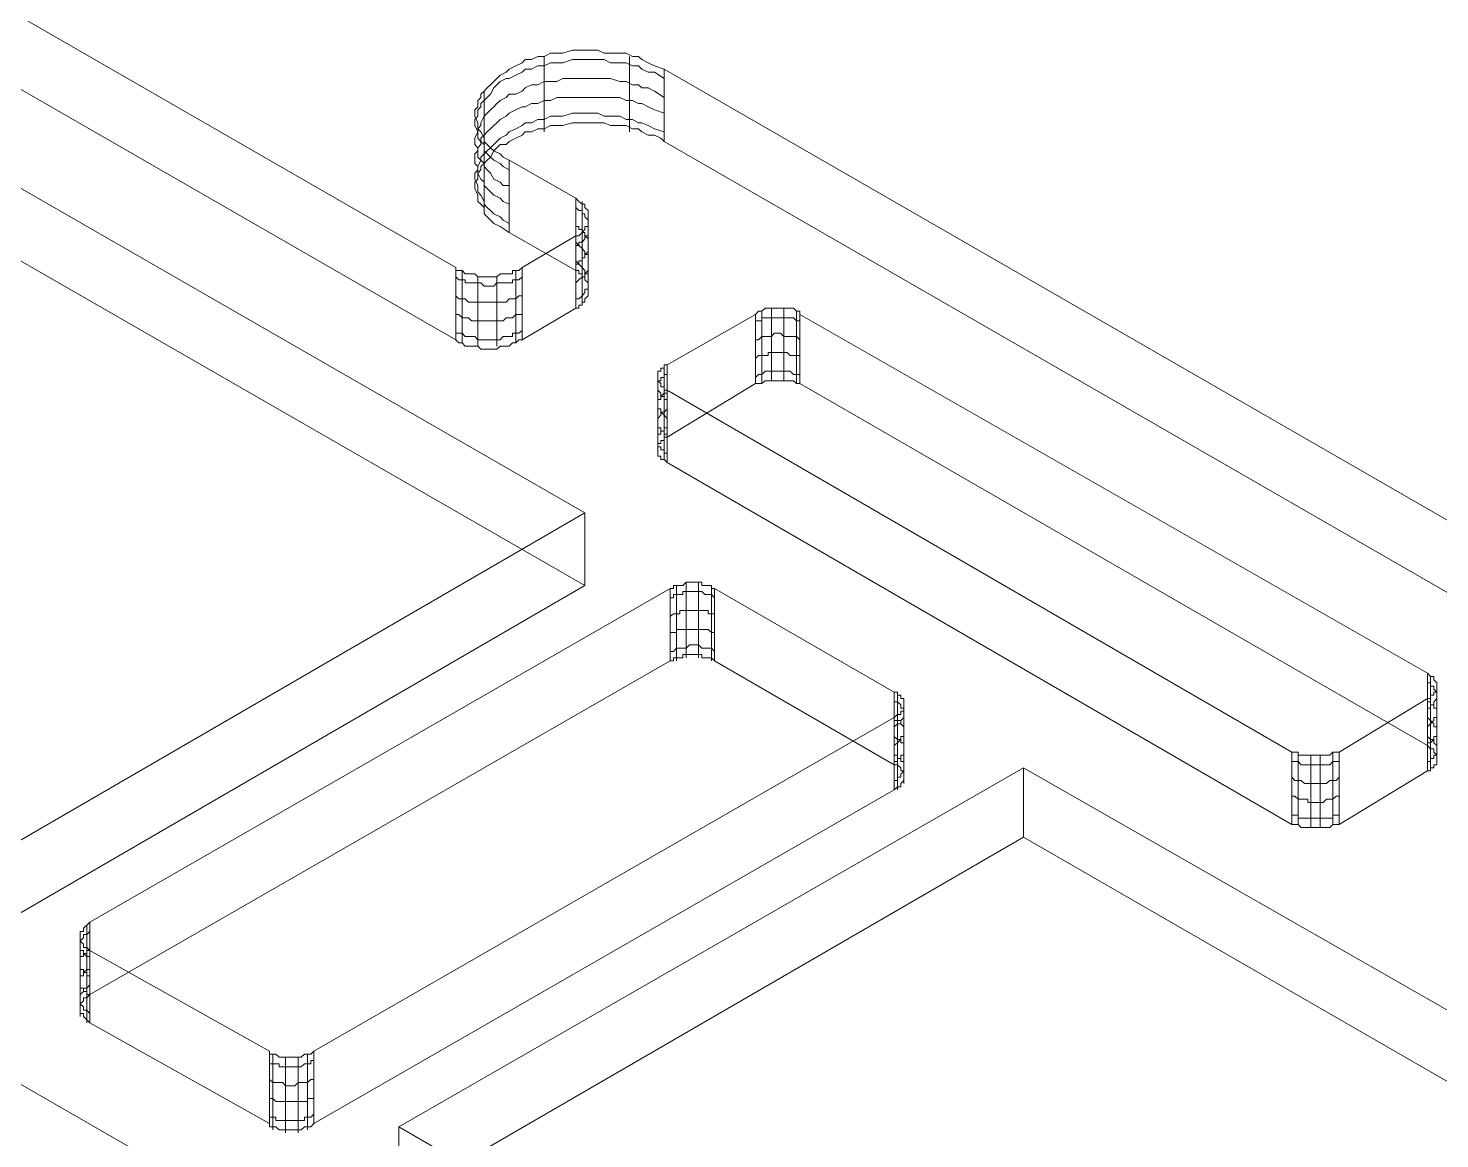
# Model space of a CAD drawing. Header units: millimetres. Extents: x 251 to 1800, y 172 to 1116.
# Drawn here: x 1611.7 to 1729.8, y 498.7 to 591.7 of the extents above; entities that cross this region are included whole.
import ezdxf

# ---------------------------------------------------------------- set-up
doc = ezdxf.new("R2010")
doc.units = ezdxf.units.MM

msp = doc.modelspace()

# ---------------------------------------------------------------- linework, layer by layer
at = {"color": 8, "lineweight": 0, "true_color": 0x808080}
for points in [[(1647.523622, 571.664782), (1465.901204, 676.307067)], [(1647.523622, 571.664782), (1465.901204, 676.307067)], [(1764.178555, 525.019341), (1664.936451, 582.217177), (1664.660931, 582.492697), (1664.137444, 582.740664), (1663.613957, 582.740664), (1663.090471, 583.016184), (1662.814951, 583.264151), (1662.291464, 583.264151), (1661.767977, 583.539671), (1661.24449, 583.539671), (1660.445484, 583.539671), (1659.921997, 583.787638), (1659.39851, 583.787638), (1658.875023, 583.787638), (1658.323984, 583.787638), (1657.800497, 583.787638), (1657.27701, 583.787638), (1656.478004, 583.539671), (1655.954517, 583.539671), (1655.43103, 583.539671), (1654.907543, 583.264151), (1654.384056, 583.264151), (1653.860569, 583.016184), (1653.30953, 583.016184), (1653.061563, 582.740664), (1652.538076, 582.492697), (1651.987037, 582.217177), (1651.739069, 581.96921), (1651.215582, 581.96921), (1650.940063, 581.69369), (1650.692096, 581.418171), (1650.416576, 580.894684), (1650.141057, 580.646716), (1649.893089, 580.371197), (1649.61757, 580.123229), (1649.61757, 579.84771), (1649.369602, 579.572191), (1649.369602, 579.048704), (1649.094083, 578.800736), (1649.094083, 578.525217), (1649.094083, 578.277249), (1649.369602, 577.72621), (1649.369602, 577.478243), (1649.369602, 577.202723), (1649.61757, 576.954756), (1649.893089, 576.679236), (1649.893089, 576.155749), (1650.141057, 575.907782), (1650.416576, 575.632262), (1650.692096, 575.356743), (1651.215582, 575.108776), (1651.987037, 574.585289), (1657.55253, 571.416815), (1657.800497, 571.416815), (1657.800497, 571.141296), (1658.076017, 571.141296), (1658.076017, 570.893328), (1658.323984, 570.893328), (1658.323984, 570.617809), (1658.599504, 570.369841), (1658.599504, 570.094322), (1658.599504, 569.846354), (1658.599504, 569.570835), (1658.599504, 569.295315), (1658.323984, 569.047348), (1658.323984, 568.771828), (1658.076017, 568.771828), (1658.076017, 568.523861), (1657.800497, 568.523861), (1657.800497, 568.248341), (1657.55253, 568.248341), (1653.061563, 565.603355), (1652.786043, 565.603355), (1652.538076, 565.355387), (1652.262556, 565.355387), (1651.987037, 565.079868), (1651.739069, 565.079868), (1651.46355, 565.079868), (1651.215582, 565.079868), (1650.940063, 564.8319), (1650.692096, 564.8319), (1650.416576, 564.8319), (1650.141057, 564.8319), (1649.893089, 564.8319), (1649.61757, 564.8319), (1649.369602, 565.079868), (1649.094083, 565.079868), (1648.818563, 565.079868), (1648.570596, 565.079868), (1648.295076, 565.079868), (1648.047109, 565.355387), (1647.771589, 565.355387), (1647.523622, 565.603355), (1465.901204, 670.24564)], [(1647.523622, 565.603355), (1465.901204, 670.24564)], [(1651.987037, 580.646716), (1651.46355, 580.894684), (1651.215582, 581.170203), (1650.692096, 581.418171), (1650.416576, 581.69369), (1650.141057, 581.96921), (1649.893089, 582.217177), (1649.893089, 582.492697), (1649.61757, 583.016184), (1649.369602, 583.264151), (1649.369602, 583.539671), (1649.369602, 583.787638), (1649.094083, 584.338677), (1649.094083, 584.586644), (1649.094083, 584.862164), (1649.369602, 585.110131), (1649.369602, 585.633618), (1649.61757, 585.909138), (1649.61757, 586.184657), (1649.893089, 586.432625), (1650.141057, 586.708144), (1650.416576, 586.956112), (1650.692096, 587.231631), (1650.940063, 587.479599), (1651.215582, 587.755118), (1651.739069, 588.030638), (1651.987037, 588.278605), (1652.538076, 588.554124), (1653.061563, 588.802092), (1653.30953, 589.077611), (1653.860569, 589.077611), (1654.384056, 589.325579), (1654.907543, 589.325579), (1655.43103, 589.601098), (1655.954517, 589.601098), (1656.478004, 589.601098), (1657.27701, 589.849066), (1657.800497, 589.849066), (1658.323984, 589.849066), (1658.875023, 589.849066), (1659.39851, 589.849066), (1659.921997, 589.601098), (1660.445484, 589.601098), (1661.24449, 589.601098), (1661.767977, 589.601098), (1662.291464, 589.325579), (1662.814951, 589.325579), (1663.090471, 589.077611), (1663.613957, 588.802092), (1664.137444, 588.554124), (1664.936451, 588.278605)], [(1651.987037, 580.646716), (1651.46355, 580.894684), (1651.215582, 581.170203), (1650.692096, 581.418171), (1650.416576, 581.69369), (1650.141057, 581.96921), (1649.893089, 582.217177), (1649.893089, 582.492697), (1649.61757, 583.016184), (1649.369602, 583.264151), (1649.369602, 583.539671), (1649.369602, 583.787638), (1649.094083, 584.338677), (1649.094083, 584.586644), (1649.094083, 584.862164), (1649.369602, 585.110131), (1649.369602, 585.633618), (1649.61757, 585.909138), (1649.61757, 586.184657), (1649.893089, 586.432625), (1650.141057, 586.708144), (1650.416576, 586.956112), (1650.692096, 587.231631), (1650.940063, 587.479599), (1651.215582, 587.755118), (1651.739069, 588.030638), (1651.987037, 588.278605), (1652.538076, 588.554124), (1653.061563, 588.802092), (1653.30953, 589.077611), (1653.860569, 589.077611), (1654.384056, 589.325579), (1654.907543, 589.325579), (1655.43103, 589.601098), (1655.954517, 589.601098), (1656.478004, 589.601098), (1657.27701, 589.849066), (1657.800497, 589.849066), (1658.323984, 589.849066), (1658.875023, 589.849066), (1659.39851, 589.849066), (1659.921997, 589.601098), (1660.445484, 589.601098), (1661.24449, 589.601098), (1661.767977, 589.601098), (1662.291464, 589.325579), (1662.814951, 589.325579), (1663.090471, 589.077611), (1663.613957, 588.802092), (1664.137444, 588.554124), (1664.936451, 588.278605)], [(1651.987037, 579.84771), (1651.46355, 580.123229), (1651.215582, 580.371197), (1650.692096, 580.646716), (1650.416576, 580.894684), (1650.141057, 581.170203), (1649.893089, 581.418171), (1649.893089, 581.96921), (1649.61757, 582.217177), (1649.369602, 582.492697), (1649.369602, 582.740664), (1649.369602, 583.016184), (1649.094083, 583.539671), (1649.094083, 583.787638), (1649.094083, 584.063157), (1649.369602, 584.338677), (1649.369602, 584.862164), (1649.61757, 585.110131), (1649.61757, 585.385651), (1649.893089, 585.633618), (1650.141057, 585.909138), (1650.416576, 586.184657), (1650.692096, 586.708144), (1650.940063, 586.956112), (1651.215582, 587.231631), (1651.739069, 587.479599), (1651.987037, 587.479599), (1652.538076, 587.755118), (1653.061563, 588.030638), (1653.30953, 588.278605), (1653.860569, 588.278605), (1654.384056, 588.554124), (1654.907543, 588.554124), (1655.43103, 588.802092), (1655.954517, 588.802092), (1656.478004, 588.802092), (1657.27701, 589.077611), (1657.800497, 589.077611), (1658.323984, 589.077611), (1658.875023, 589.077611), (1659.39851, 589.077611), (1659.921997, 589.077611), (1660.445484, 588.802092), (1661.24449, 588.802092), (1661.767977, 588.802092), (1662.291464, 588.554124), (1662.814951, 588.554124), (1663.090471, 588.278605), (1663.613957, 588.030638), (1664.137444, 588.030638), (1664.936451, 587.479599), (1664.936451, 587.231631)], [(1654.907543, 589.325579), (1654.907543, 583.264151), (1654.907543, 583.016184)], [(1662.043497, 589.325579), (1662.043497, 583.264151), (1662.043497, 583.016184)], [(1764.178555, 531.080768), (1664.936451, 588.278605)], [(1764.178555, 531.080768), (1664.936451, 588.278605)], [(1664.936451, 582.217177), (1664.936451, 588.278605)], [(1664.936451, 582.217177), (1664.936451, 588.278605)], [(1651.987037, 578.525217), (1651.46355, 578.525217), (1651.215582, 578.800736), (1650.692096, 579.048704), (1650.416576, 579.572191), (1650.141057, 579.84771), (1649.893089, 580.123229), (1649.893089, 580.371197), (1649.61757, 580.646716), (1649.369602, 580.894684), (1649.369602, 581.170203), (1649.369602, 581.69369), (1649.094083, 581.96921), (1649.094083, 582.217177), (1649.094083, 582.492697), (1649.369602, 583.016184), (1649.369602, 583.264151), (1649.61757, 583.539671), (1649.61757, 583.787638), (1649.893089, 584.338677), (1650.141057, 584.586644), (1650.416576, 584.862164), (1650.692096, 585.110131), (1650.940063, 585.385651), (1651.215582, 585.633618), (1651.739069, 585.909138), (1651.987037, 586.184657), (1652.538076, 586.184657), (1653.061563, 586.432625), (1653.30953, 586.708144), (1653.860569, 586.956112), (1654.384056, 586.956112), (1654.907543, 587.231631), (1655.43103, 587.231631), (1655.954517, 587.231631), (1656.478004, 587.479599), (1657.27701, 587.479599), (1657.800497, 587.479599), (1658.323984, 587.479599), (1658.875023, 587.479599), (1659.39851, 587.479599), (1659.921997, 587.479599), (1660.445484, 587.479599), (1661.24449, 587.231631), (1661.767977, 587.231631), (1662.291464, 586.956112), (1662.814951, 586.956112), (1663.090471, 586.708144), (1663.613957, 586.708144), (1664.137444, 586.432625), (1664.936451, 585.909138), (1664.936451, 585.633618)], [(1651.987037, 576.954756), (1651.46355, 577.202723), (1651.215582, 577.478243), (1650.692096, 577.72621), (1650.416576, 578.00173), (1650.141057, 578.277249), (1649.893089, 578.525217), (1649.893089, 578.800736), (1649.61757, 579.048704), (1649.369602, 579.572191), (1649.369602, 579.84771), (1649.369602, 580.123229), (1649.094083, 580.371197), (1649.094083, 580.646716), (1649.094083, 581.170203), (1649.369602, 581.418171), (1649.369602, 581.69369), (1649.61757, 581.96921), (1649.61757, 582.492697), (1649.893089, 582.740664), (1650.141057, 583.016184), (1650.416576, 583.264151), (1650.692096, 583.539671), (1650.940063, 583.787638), (1651.215582, 584.063157), (1651.739069, 584.338677), (1651.987037, 584.586644), (1652.538076, 584.862164), (1653.061563, 585.110131), (1653.30953, 585.110131), (1653.860569, 585.385651), (1654.384056, 585.385651), (1654.907543, 585.633618), (1655.43103, 585.633618), (1655.954517, 585.909138), (1656.478004, 585.909138), (1657.27701, 585.909138), (1657.800497, 585.909138), (1658.323984, 585.909138), (1658.875023, 585.909138), (1659.39851, 585.909138), (1659.921997, 585.909138), (1660.445484, 585.909138), (1661.24449, 585.909138), (1661.767977, 585.633618), (1662.291464, 585.633618), (1662.814951, 585.385651), (1663.090471, 585.385651), (1663.613957, 585.110131), (1664.137444, 584.862164), (1664.936451, 584.586644), (1664.936451, 584.338677)], [(1649.893089, 586.432625), (1649.893089, 580.371197), (1649.893089, 580.123229)], [(1651.987037, 575.356743), (1651.46355, 575.632262), (1651.215582, 575.907782), (1650.692096, 576.155749), (1650.416576, 576.431269), (1650.141057, 576.679236), (1649.893089, 576.954756), (1649.893089, 577.202723), (1649.61757, 577.72621), (1649.369602, 578.00173), (1649.369602, 578.277249), (1649.369602, 578.525217), (1649.094083, 579.048704), (1649.094083, 579.324223), (1649.094083, 579.572191), (1649.369602, 579.84771), (1649.369602, 580.123229), (1649.61757, 580.646716), (1649.61757, 580.894684), (1649.893089, 581.170203), (1650.141057, 581.418171), (1650.416576, 581.69369), (1650.692096, 581.96921), (1650.940063, 582.217177), (1651.215582, 582.492697), (1651.739069, 582.740664), (1651.987037, 583.016184), (1652.538076, 583.264151), (1653.061563, 583.539671), (1653.30953, 583.787638), (1653.860569, 583.787638), (1654.384056, 584.063157), (1654.907543, 584.063157), (1655.43103, 584.338677), (1655.954517, 584.338677), (1656.478004, 584.338677), (1657.27701, 584.586644), (1657.800497, 584.586644), (1658.323984, 584.586644), (1658.875023, 584.586644), (1659.39851, 584.586644), (1659.921997, 584.338677), (1660.445484, 584.338677), (1661.24449, 584.338677), (1661.767977, 584.063157), (1662.291464, 584.063157), (1662.814951, 583.787638), (1663.090471, 583.787638), (1663.613957, 583.539671), (1664.137444, 583.264151), (1664.936451, 583.016184), (1664.936451, 582.740664)], [(1664.936451, 582.217177), (1664.660931, 582.492697), (1664.137444, 582.740664), (1663.613957, 582.740664), (1663.090471, 583.016184), (1662.814951, 583.264151), (1662.291464, 583.264151), (1661.767977, 583.539671), (1661.24449, 583.539671), (1660.445484, 583.539671), (1659.921997, 583.787638), (1659.39851, 583.787638), (1658.875023, 583.787638), (1658.323984, 583.787638), (1657.800497, 583.787638), (1657.27701, 583.787638), (1656.478004, 583.539671), (1655.954517, 583.539671), (1655.43103, 583.539671), (1654.907543, 583.264151), (1654.384056, 583.264151), (1653.860569, 583.016184), (1653.30953, 583.016184), (1653.061563, 582.740664), (1652.538076, 582.492697), (1651.987037, 582.217177), (1651.739069, 581.96921), (1651.215582, 581.96921), (1650.940063, 581.69369), (1650.692096, 581.418171), (1650.416576, 580.894684), (1650.141057, 580.646716), (1649.893089, 580.371197), (1649.61757, 580.123229), (1649.61757, 579.84771), (1649.369602, 579.572191), (1649.369602, 579.048704), (1649.094083, 578.800736), (1649.094083, 578.525217), (1649.094083, 578.277249), (1649.369602, 577.72621), (1649.369602, 577.478243), (1649.369602, 577.202723), (1649.61757, 576.954756), (1649.893089, 576.679236), (1649.893089, 576.155749), (1650.141057, 575.907782), (1650.416576, 575.632262), (1650.692096, 575.356743), (1651.215582, 575.108776), (1651.987037, 574.585289)], [(1649.893089, 582.492697), (1649.893089, 576.431269), (1649.893089, 576.155749)], [(1667.057951, 470.989977), (1475.131106, 581.69369)], [(1667.057951, 470.989977), (1475.131106, 581.69369)], [(1658.323984, 551.111032), (1606.057946, 581.170203)], [(1764.178555, 525.019341), (1664.936451, 582.217177)], [(1651.987037, 580.646716), (1657.55253, 577.478243)], [(1651.987037, 580.646716), (1651.987037, 574.585289)], [(1651.987037, 580.646716), (1657.55253, 577.478243)], [(1651.987037, 580.646716), (1651.987037, 574.585289)], [(1657.55253, 574.309769), (1657.800497, 574.309769), (1658.076017, 574.585289), (1658.323984, 574.833256), (1658.323984, 575.108776), (1658.599504, 575.108776), (1658.599504, 575.356743), (1658.599504, 575.632262), (1658.599504, 575.907782), (1658.599504, 576.155749), (1658.599504, 576.431269), (1658.323984, 576.679236), (1658.323984, 576.954756), (1658.076017, 576.954756), (1657.800497, 577.202723), (1657.55253, 577.478243)], [(1657.55253, 571.416815), (1657.55253, 577.478243)], [(1657.55253, 571.416815), (1657.55253, 577.478243)], [(1657.55253, 574.309769), (1657.800497, 574.309769), (1658.076017, 574.585289), (1658.323984, 574.833256), (1658.323984, 575.108776), (1658.599504, 575.108776), (1658.599504, 575.356743), (1658.599504, 575.632262), (1658.599504, 575.907782), (1658.599504, 576.155749), (1658.599504, 576.431269), (1658.323984, 576.679236), (1658.323984, 576.954756), (1658.076017, 576.954756), (1657.800497, 577.202723), (1657.55253, 577.478243)], [(1657.55253, 573.510763), (1657.800497, 573.510763), (1657.800497, 573.786282), (1658.076017, 573.786282), (1658.323984, 574.061802), (1658.323984, 574.309769), (1658.599504, 574.309769), (1658.599504, 574.585289), (1658.599504, 574.833256), (1658.599504, 575.108776), (1658.599504, 575.356743), (1658.599504, 575.632262), (1658.323984, 575.907782), (1658.323984, 576.155749), (1658.076017, 576.155749), (1658.076017, 576.431269), (1657.800497, 576.431269), (1657.55253, 576.679236), (1657.55253, 576.431269)], [(1658.076017, 571.141296), (1658.076017, 577.202723), (1658.076017, 576.954756)], [(1658.599504, 570.369841), (1658.599504, 576.155749), (1658.599504, 575.907782)], [(1658.599504, 569.295315), (1658.599504, 575.356743), (1658.599504, 575.108776)], [(1658.323984, 545.049604), (1606.057946, 575.108776)], [(1658.323984, 551.111032), (1658.323984, 545.049604), (1606.057946, 575.108776)], [(1651.987037, 574.585289), (1657.55253, 571.416815)], [(1657.55253, 574.309769), (1653.061563, 571.664782)], [(1657.55253, 574.309769), (1653.061563, 571.664782)], [(1657.55253, 571.940302), (1657.800497, 571.940302), (1657.800497, 572.215821), (1658.076017, 572.215821), (1658.076017, 572.463789), (1658.323984, 572.463789), (1658.323984, 572.739308), (1658.599504, 572.987276), (1658.599504, 573.262795), (1658.599504, 573.510763), (1658.599504, 573.786282), (1658.599504, 574.061802), (1658.323984, 574.309769), (1658.323984, 574.585289), (1658.076017, 574.585289), (1658.076017, 574.833256), (1657.800497, 574.833256), (1657.800497, 575.108776), (1657.55253, 575.108776), (1657.55253, 574.833256)], [(1657.55253, 574.309769), (1657.55253, 568.248341)], [(1657.55253, 574.309769), (1657.55253, 568.248341)], [(1658.076017, 568.523861), (1658.076017, 574.585289), (1658.076017, 574.309769)], [(1657.55253, 570.369841), (1657.800497, 570.617809), (1658.076017, 570.893328), (1658.323984, 570.893328), (1658.323984, 571.141296), (1658.599504, 571.416815), (1658.599504, 571.664782), (1658.599504, 571.940302), (1658.599504, 572.215821), (1658.599504, 572.463789), (1658.599504, 572.739308), (1658.323984, 572.739308), (1658.323984, 572.987276), (1658.076017, 573.262795), (1657.800497, 573.510763), (1657.55253, 573.786282), (1657.55253, 573.510763)], [(1657.55253, 569.047348), (1657.800497, 569.047348), (1658.076017, 569.295315), (1658.323984, 569.570835), (1658.323984, 569.846354), (1658.599504, 569.846354), (1658.599504, 570.094322), (1658.599504, 570.369841), (1658.599504, 570.617809), (1658.599504, 570.893328), (1658.599504, 571.141296), (1658.323984, 571.141296), (1658.323984, 571.416815), (1658.076017, 571.664782), (1657.800497, 571.940302), (1657.55253, 572.215821), (1657.55253, 571.940302)], [(1647.523622, 571.664782), (1647.523622, 571.416815), (1647.771589, 571.416815), (1648.047109, 571.416815), (1648.295076, 571.141296), (1648.570596, 571.141296), (1648.818563, 571.141296), (1649.094083, 571.141296), (1649.369602, 570.893328), (1649.61757, 570.893328), (1649.893089, 570.893328), (1650.141057, 570.893328), (1650.416576, 570.893328), (1650.692096, 570.893328), (1650.940063, 570.893328), (1651.215582, 571.141296), (1651.46355, 571.141296), (1651.739069, 571.141296), (1651.987037, 571.141296), (1652.262556, 571.141296), (1652.262556, 571.416815), (1652.538076, 571.416815), (1652.786043, 571.416815), (1653.061563, 571.664782)], [(1647.523622, 571.664782), (1647.523622, 571.416815), (1647.771589, 571.416815), (1648.047109, 571.416815), (1648.295076, 571.141296), (1648.570596, 571.141296), (1648.818563, 571.141296), (1649.094083, 571.141296), (1649.369602, 570.893328), (1649.61757, 570.893328), (1649.893089, 570.893328), (1650.141057, 570.893328), (1650.416576, 570.893328), (1650.692096, 570.893328), (1650.940063, 570.893328), (1651.215582, 571.141296), (1651.46355, 571.141296), (1651.739069, 571.141296), (1651.987037, 571.141296), (1652.262556, 571.141296), (1652.262556, 571.416815), (1652.538076, 571.416815), (1652.786043, 571.416815), (1653.061563, 571.664782)], [(1647.523622, 571.664782), (1647.523622, 565.603355)], [(1647.523622, 571.664782), (1647.523622, 565.603355)], [(1647.523622, 570.893328), (1647.771589, 570.617809), (1648.047109, 570.617809), (1648.295076, 570.617809), (1648.295076, 570.369841), (1648.570596, 570.369841), (1648.818563, 570.369841), (1649.094083, 570.369841), (1649.369602, 570.369841), (1649.61757, 570.369841), (1649.893089, 570.094322), (1650.141057, 570.094322), (1650.416576, 570.094322), (1650.692096, 570.094322), (1650.940063, 570.369841), (1651.215582, 570.369841), (1651.46355, 570.369841), (1651.739069, 570.369841), (1651.987037, 570.369841), (1652.262556, 570.369841), (1652.262556, 570.617809), (1652.538076, 570.617809), (1652.786043, 570.617809), (1653.061563, 570.893328), (1653.061563, 570.617809)], [(1648.047109, 565.355387), (1648.047109, 571.416815), (1648.047109, 571.141296)], [(1649.369602, 565.079868), (1649.369602, 570.893328), (1649.369602, 570.617809)], [(1650.940063, 565.079868), (1650.940063, 570.893328), (1650.940063, 570.617809)], [(1652.538076, 565.355387), (1652.538076, 571.416815), (1652.538076, 571.141296)], [(1653.061563, 565.603355), (1653.061563, 571.664782)], [(1653.061563, 565.603355), (1653.061563, 571.664782)], [(1657.55253, 571.416815), (1657.800497, 571.416815), (1657.800497, 571.141296), (1658.076017, 571.141296), (1658.076017, 570.893328), (1658.323984, 570.893328), (1658.323984, 570.617809), (1658.599504, 570.369841), (1658.599504, 570.094322), (1658.599504, 569.846354), (1658.599504, 569.570835), (1658.599504, 569.295315), (1658.323984, 569.047348), (1658.323984, 568.771828), (1658.076017, 568.771828), (1658.076017, 568.523861), (1657.800497, 568.523861), (1657.800497, 568.248341), (1657.55253, 568.248341)], [(1647.523622, 569.295315), (1647.771589, 569.047348), (1648.047109, 569.047348), (1648.295076, 569.047348), (1648.570596, 568.771828), (1648.818563, 568.771828), (1649.094083, 568.771828), (1649.369602, 568.771828), (1649.61757, 568.771828), (1649.893089, 568.771828), (1650.141057, 568.771828), (1650.416576, 568.771828), (1650.692096, 568.771828), (1650.940063, 568.771828), (1651.215582, 568.771828), (1651.46355, 568.771828), (1651.739069, 568.771828), (1651.987037, 569.047348), (1652.262556, 569.047348), (1652.538076, 569.047348), (1652.786043, 569.295315), (1653.061563, 569.295315), (1653.061563, 569.047348)], [(1657.55253, 568.248341), (1653.061563, 565.603355)], [(1676.287852, 567.724854), (1676.287852, 568.000374), (1676.012332, 568.000374), (1675.764365, 568.248341), (1675.488846, 568.248341), (1675.240878, 568.248341), (1674.965359, 568.248341), (1674.689839, 568.248341), (1674.441872, 568.248341), (1674.166352, 568.248341), (1673.918385, 568.248341), (1673.642865, 568.248341), (1673.394898, 568.248341), (1673.119378, 568.000374), (1672.843859, 568.000374), (1672.595891, 567.724854)], [(1676.287852, 567.724854), (1676.287852, 568.000374), (1676.012332, 568.000374), (1675.764365, 568.248341), (1675.488846, 568.248341), (1675.240878, 568.248341), (1674.965359, 568.248341), (1674.689839, 568.248341), (1674.441872, 568.248341), (1674.166352, 568.248341), (1673.918385, 568.248341), (1673.642865, 568.248341), (1673.394898, 568.248341), (1673.119378, 568.000374), (1672.843859, 568.000374), (1672.595891, 567.724854)], [(1673.918385, 562.186914), (1673.918385, 568.248341), (1673.918385, 568.000374)], [(1674.965359, 562.186914), (1674.965359, 568.248341), (1674.965359, 568.000374)], [(1647.523622, 567.724854), (1647.771589, 567.724854), (1648.047109, 567.449335), (1648.295076, 567.449335), (1648.570596, 567.449335), (1648.818563, 567.201367), (1649.094083, 567.201367), (1649.369602, 567.201367), (1649.61757, 567.201367), (1649.893089, 567.201367), (1650.141057, 567.201367), (1650.416576, 567.201367), (1650.692096, 567.201367), (1650.940063, 567.201367), (1651.215582, 567.201367), (1651.46355, 567.201367), (1651.739069, 567.449335), (1651.987037, 567.449335), (1652.262556, 567.449335), (1652.538076, 567.724854), (1652.786043, 567.724854), (1653.061563, 567.724854), (1653.061563, 567.449335)], [(1665.21197, 563.509407), (1672.595891, 567.724854)], [(1665.21197, 563.509407), (1672.595891, 567.724854)], [(1672.595891, 561.938946), (1672.595891, 567.724854)], [(1672.595891, 561.938946), (1672.595891, 567.724854)], [(1676.287852, 567.201367), (1676.012332, 567.201367), (1675.764365, 567.449335), (1675.488846, 567.449335), (1675.240878, 567.449335), (1674.965359, 567.449335), (1674.689839, 567.449335), (1674.441872, 567.449335), (1674.166352, 567.449335), (1673.918385, 567.449335), (1673.642865, 567.449335), (1673.394898, 567.449335), (1673.119378, 567.449335), (1673.119378, 567.201367), (1672.843859, 567.201367), (1672.595891, 567.201367), (1672.595891, 566.925848)], [(1673.119378, 561.938946), (1673.119378, 568.000374), (1673.119378, 567.724854)], [(1676.012332, 561.938946), (1676.012332, 568.000374), (1676.012332, 567.724854)], [(1676.287852, 567.724854), (1728.82941, 537.693235)], [(1676.287852, 567.724854), (1676.287852, 561.938946)], [(1676.287852, 567.724854), (1676.287852, 561.938946)], [(1676.287852, 567.724854), (1728.82941, 537.693235)], [(1647.523622, 566.402361), (1647.523622, 566.154394), (1647.771589, 566.154394), (1648.047109, 566.154394), (1648.295076, 565.878874), (1648.570596, 565.878874), (1648.818563, 565.878874), (1649.094083, 565.878874), (1649.369602, 565.603355), (1649.61757, 565.603355), (1649.893089, 565.603355), (1650.141057, 565.603355), (1650.416576, 565.603355), (1650.692096, 565.603355), (1650.940063, 565.603355), (1651.215582, 565.603355), (1651.46355, 565.878874), (1651.739069, 565.878874), (1651.987037, 565.878874), (1652.262556, 565.878874), (1652.262556, 566.154394), (1652.538076, 566.154394), (1652.786043, 566.154394), (1653.061563, 566.402361), (1653.061563, 566.154394)], [(1676.287852, 565.603355), (1676.012332, 565.878874), (1675.764365, 565.878874), (1675.488846, 565.878874), (1675.240878, 565.878874), (1674.965359, 565.878874), (1674.689839, 566.154394), (1674.441872, 566.154394), (1674.166352, 566.154394), (1673.918385, 565.878874), (1673.642865, 565.878874), (1673.394898, 565.878874), (1673.119378, 565.878874), (1672.843859, 565.603355), (1672.595891, 565.603355), (1672.595891, 565.355387)], [(1653.061563, 565.603355), (1652.786043, 565.603355), (1652.538076, 565.355387), (1652.262556, 565.355387), (1651.987037, 565.079868), (1651.739069, 565.079868), (1651.46355, 565.079868), (1651.215582, 565.079868), (1650.940063, 564.8319), (1650.692096, 564.8319), (1650.416576, 564.8319), (1650.141057, 564.8319), (1649.893089, 564.8319), (1649.61757, 564.8319), (1649.369602, 565.079868), (1649.094083, 565.079868), (1648.818563, 565.079868), (1648.570596, 565.079868), (1648.295076, 565.079868), (1648.047109, 565.355387), (1647.771589, 565.355387), (1647.523622, 565.603355)], [(1665.21197, 563.509407), (1664.936451, 563.509407), (1664.936451, 563.233887), (1664.660931, 563.233887), (1664.660931, 562.98592), (1664.412964, 562.98592), (1664.412964, 562.710401), (1664.412964, 562.462433), (1664.412964, 562.186914), (1664.660931, 561.938946), (1664.660931, 561.663427), (1664.936451, 561.663427), (1664.936451, 561.387907), (1665.21197, 561.387907)], [(1665.21197, 563.509407), (1664.936451, 563.509407), (1664.936451, 563.233887), (1664.660931, 563.233887), (1664.660931, 562.98592), (1664.412964, 562.98592), (1664.412964, 562.710401), (1664.412964, 562.462433), (1664.412964, 562.186914), (1664.660931, 561.938946), (1664.660931, 561.663427), (1664.936451, 561.663427), (1664.936451, 561.387907), (1665.21197, 561.387907)], [(1665.21197, 563.509407), (1665.21197, 557.447979)], [(1665.21197, 563.509407), (1665.21197, 557.447979)], [(1676.287852, 564.032894), (1676.287852, 564.308413), (1676.012332, 564.308413), (1675.764365, 564.308413), (1675.488846, 564.308413), (1675.240878, 564.556381), (1674.965359, 564.556381), (1674.689839, 564.556381), (1674.441872, 564.556381), (1674.166352, 564.556381), (1673.918385, 564.556381), (1673.642865, 564.556381), (1673.642865, 564.308413), (1673.394898, 564.308413), (1673.119378, 564.308413), (1672.843859, 564.308413), (1672.595891, 564.032894), (1672.595891, 563.784926)], [(1664.412964, 556.648973), (1664.412964, 562.710401), (1664.412964, 562.462433)], [(1665.21197, 562.710401), (1664.936451, 562.710401), (1664.936451, 562.462433), (1664.660931, 562.462433), (1664.660931, 562.186914), (1664.412964, 562.186914), (1664.412964, 561.938946), (1664.412964, 561.663427), (1664.412964, 561.387907), (1664.660931, 561.13994), (1664.660931, 560.86442), (1664.936451, 560.86442), (1664.936451, 560.616453), (1665.21197, 560.616453), (1665.21197, 560.340933)], [(1664.936451, 557.17246), (1664.936451, 563.233887), (1664.936451, 562.98592)], [(1676.287852, 562.462433), (1676.287852, 562.710401), (1676.012332, 562.710401), (1675.764365, 562.710401), (1675.488846, 562.98592), (1675.240878, 562.98592), (1674.965359, 562.98592), (1674.689839, 562.98592), (1674.441872, 562.98592), (1674.166352, 562.98592), (1673.918385, 562.98592), (1673.642865, 562.98592), (1673.394898, 562.98592), (1673.119378, 562.710401), (1672.843859, 562.710401), (1672.595891, 562.462433), (1672.595891, 562.186914)], [(1664.412964, 556.125486), (1664.412964, 562.186914), (1664.412964, 561.938946)], [(1665.21197, 561.387907), (1665.21197, 561.13994), (1664.936451, 561.13994), (1664.660931, 560.86442), (1664.660931, 560.616453), (1664.412964, 560.616453), (1664.412964, 560.340933), (1664.412964, 560.092966), (1664.412964, 559.817446), (1664.660931, 559.817446), (1664.660931, 559.541927), (1664.936451, 559.293959), (1665.21197, 559.01844), (1665.21197, 558.770472)], [(1664.936451, 555.601999), (1664.936451, 561.663427), (1664.936451, 561.387907)], [(1665.21197, 557.447979), (1672.595891, 561.938946)], [(1717.478009, 531.080768), (1665.21197, 561.387907)], [(1665.21197, 555.326479), (1665.21197, 561.387907)], [(1717.478009, 531.080768), (1665.21197, 561.387907)], [(1665.21197, 555.326479), (1665.21197, 561.387907)], [(1672.595891, 561.938946), (1672.843859, 561.938946), (1673.119378, 561.938946), (1673.394898, 562.186914), (1673.642865, 562.186914), (1673.918385, 562.186914), (1674.166352, 562.186914), (1674.441872, 562.186914), (1674.689839, 562.186914), (1674.965359, 562.186914), (1675.240878, 562.186914), (1675.488846, 562.186914), (1675.764365, 562.186914), (1676.012332, 561.938946), (1676.287852, 561.938946)], [(1676.287852, 561.938946), (1728.82941, 531.631807)], [(1665.21197, 559.817446), (1664.936451, 559.541927), (1664.660931, 559.541927), (1664.660931, 559.293959), (1664.412964, 559.01844), (1664.412964, 558.770472), (1664.412964, 558.494953), (1664.412964, 558.246986), (1664.660931, 558.246986), (1664.660931, 557.971466), (1664.936451, 557.971466), (1664.936451, 557.695947), (1665.21197, 557.695947), (1665.21197, 557.447979)], [(1665.21197, 558.246986), (1664.936451, 558.246986), (1664.936451, 557.971466), (1664.660931, 557.971466), (1664.660931, 557.695947), (1664.412964, 557.695947), (1664.412964, 557.447979), (1664.412964, 557.17246), (1664.412964, 556.924492), (1664.412964, 556.648973), (1664.660931, 556.648973), (1664.660931, 556.401005), (1664.936451, 556.401005), (1664.936451, 556.125486), (1665.21197, 556.125486), (1665.21197, 555.877518)], [(1665.21197, 555.326479), (1664.936451, 555.601999), (1664.660931, 555.601999), (1664.660931, 555.877518), (1664.412964, 555.877518), (1664.412964, 556.125486), (1664.412964, 556.401005), (1664.412964, 556.648973), (1664.412964, 556.924492), (1664.660931, 556.924492), (1664.660931, 557.17246), (1664.936451, 557.17246), (1664.936451, 557.447979), (1665.21197, 557.447979)], [(1717.478009, 525.019341), (1665.21197, 555.326479)], [(1606.057946, 520.803893), (1658.323984, 551.111032)], [(1658.323984, 551.111032), (1658.323984, 545.049604)], [(1606.057946, 514.742465), (1658.323984, 545.049604)], [(1606.057946, 520.803893), (1606.057946, 514.742465), (1658.323984, 545.049604)], [(1665.459938, 544.801637), (1616.88586, 516.863965)], [(1669.151898, 544.801637), (1668.903931, 544.801637), (1668.903931, 545.049604), (1668.628411, 545.049604), (1668.352892, 545.049604), (1668.104924, 545.049604), (1668.104924, 545.325124), (1667.829405, 545.325124), (1667.581437, 545.325124), (1667.305918, 545.325124), (1667.057951, 545.325124), (1666.782431, 545.325124), (1666.506912, 545.049604), (1666.258944, 545.049604), (1665.983425, 545.049604), (1665.735457, 545.049604), (1665.735457, 544.801637), (1665.459938, 544.801637)], [(1665.459938, 538.740209), (1665.459938, 544.801637)], [(1665.459938, 538.740209), (1665.459938, 544.801637)], [(1665.459938, 544.00263), (1665.735457, 544.00263), (1665.735457, 544.27815), (1665.983425, 544.27815), (1666.258944, 544.27815), (1666.506912, 544.27815), (1666.506912, 544.526117), (1666.782431, 544.526117), (1667.057951, 544.526117), (1667.305918, 544.526117), (1667.581437, 544.526117), (1667.829405, 544.526117), (1668.104924, 544.526117), (1668.352892, 544.27815), (1668.628411, 544.27815), (1668.903931, 544.27815), (1669.151898, 544.00263), (1669.151898, 543.754663)], [(1665.983425, 545.049604), (1665.983425, 538.988176), (1665.983425, 538.740209)], [(1666.782431, 545.325124), (1666.782431, 539.263696), (1666.782431, 538.988176)], [(1667.829405, 545.325124), (1667.829405, 539.263696), (1667.829405, 538.988176)], [(1668.903931, 545.049604), (1668.903931, 538.988176), (1668.903931, 538.740209)], [(1669.151898, 544.801637), (1669.151898, 538.740209)], [(1669.151898, 544.801637), (1669.151898, 538.740209)], [(1684.19526, 536.095222), (1669.151898, 544.801637)], [(1665.459938, 542.432169), (1665.735457, 542.680137), (1665.983425, 542.680137), (1666.258944, 542.680137), (1666.258944, 542.955656), (1666.506912, 542.955656), (1666.782431, 542.955656), (1667.057951, 542.955656), (1667.305918, 542.955656), (1667.581437, 542.955656), (1667.829405, 542.955656), (1668.104924, 542.955656), (1668.352892, 542.955656), (1668.628411, 542.955656), (1668.628411, 542.680137), (1668.903931, 542.680137), (1669.151898, 542.680137), (1669.151898, 542.432169), (1669.151898, 542.15665)], [(1665.459938, 541.109676), (1665.735457, 541.109676), (1665.983425, 541.109676), (1665.983425, 541.357644), (1666.258944, 541.357644), (1666.506912, 541.357644), (1666.782431, 541.357644), (1667.057951, 541.357644), (1667.305918, 541.357644), (1667.581437, 541.357644), (1667.829405, 541.357644), (1668.104924, 541.357644), (1668.352892, 541.357644), (1668.628411, 541.357644), (1668.903931, 541.109676), (1669.151898, 541.109676), (1669.151898, 540.834157)], [(1665.459938, 539.511663), (1665.735457, 539.511663), (1665.983425, 539.787183), (1666.258944, 539.787183), (1666.506912, 539.787183), (1666.782431, 539.787183), (1667.057951, 540.062702), (1667.305918, 540.062702), (1667.581437, 540.062702), (1667.829405, 540.062702), (1668.104924, 539.787183), (1668.352892, 539.787183), (1668.628411, 539.787183), (1668.903931, 539.787183), (1669.151898, 539.511663), (1669.151898, 539.263696)], [(1665.459938, 538.740209), (1616.88586, 510.802537)], [(1665.459938, 538.740209), (1616.88586, 510.802537)], [(1665.459938, 538.740209), (1665.735457, 538.740209), (1665.735457, 538.988176), (1665.983425, 538.988176), (1666.258944, 538.988176), (1666.506912, 538.988176), (1666.506912, 539.263696), (1666.782431, 539.263696), (1667.057951, 539.263696), (1667.305918, 539.263696), (1667.581437, 539.263696), (1667.829405, 539.263696), (1668.104924, 539.263696), (1668.104924, 538.988176), (1668.352892, 538.988176), (1668.628411, 538.988176), (1668.903931, 538.988176), (1669.151898, 538.740209)], [(1665.459938, 538.740209), (1665.735457, 538.740209), (1665.735457, 538.988176), (1665.983425, 538.988176), (1666.258944, 538.988176), (1666.506912, 538.988176), (1666.506912, 539.263696), (1666.782431, 539.263696), (1667.057951, 539.263696), (1667.305918, 539.263696), (1667.581437, 539.263696), (1667.829405, 539.263696), (1668.104924, 539.263696), (1668.104924, 538.988176), (1668.352892, 538.988176), (1668.628411, 538.988176), (1668.903931, 538.988176), (1669.151898, 538.740209)], [(1684.19526, 530.033794), (1669.151898, 538.740209)], [(1684.19526, 530.033794), (1669.151898, 538.740209)], [(1728.82941, 535.571735), (1729.077377, 535.571735), (1729.077377, 535.847255), (1729.352897, 535.847255), (1729.352897, 536.095222), (1729.600864, 536.095222), (1729.600864, 536.370742), (1729.600864, 536.618709), (1729.600864, 536.894229), (1729.352897, 537.142196), (1729.352897, 537.417716), (1729.077377, 537.417716), (1728.82941, 537.693235)], [(1728.82941, 531.631807), (1728.82941, 537.693235)], [(1728.82941, 531.631807), (1728.82941, 537.693235)], [(1728.82941, 535.571735), (1729.077377, 535.571735), (1729.077377, 535.847255), (1729.352897, 535.847255), (1729.352897, 536.095222), (1729.600864, 536.095222), (1729.600864, 536.370742), (1729.600864, 536.618709), (1729.600864, 536.894229), (1729.352897, 537.142196), (1729.352897, 537.417716), (1729.077377, 537.417716), (1728.82941, 537.693235)], [(1729.077377, 531.356288), (1729.077377, 537.417716), (1729.077377, 537.142196)], [(1728.82941, 534.772729), (1729.077377, 534.772729), (1729.077377, 535.048248), (1729.352897, 535.048248), (1729.352897, 535.296216), (1729.600864, 535.571735), (1729.600864, 535.847255), (1729.600864, 536.095222), (1729.352897, 536.370742), (1729.352897, 536.618709), (1729.077377, 536.618709), (1729.077377, 536.894229), (1728.82941, 536.894229), (1728.82941, 536.618709)], [(1729.600864, 530.832801), (1729.600864, 536.894229), (1729.600864, 536.618709)], [(1729.600864, 530.309314), (1729.600864, 536.370742), (1729.600864, 536.095222)], [(1684.19526, 530.033794), (1684.19526, 536.095222)], [(1684.19526, 530.033794), (1684.19526, 536.095222)], [(1684.19526, 534.001274), (1684.470779, 534.249242), (1684.746299, 534.249242), (1684.746299, 534.524761), (1684.994266, 534.524761), (1684.994266, 534.772729), (1684.994266, 535.048248), (1684.994266, 535.296216), (1684.994266, 535.571735), (1684.746299, 535.571735), (1684.746299, 535.847255), (1684.470779, 535.847255), (1684.470779, 536.095222), (1684.19526, 536.095222)], [(1684.19526, 535.296216), (1684.470779, 535.296216), (1684.746299, 535.048248), (1684.746299, 534.772729), (1684.994266, 534.772729), (1684.994266, 534.524761), (1684.994266, 534.249242), (1684.994266, 534.001274), (1684.746299, 533.725755), (1684.746299, 533.450236), (1684.470779, 533.450236), (1684.19526, 533.202268), (1684.19526, 532.926749)], [(1684.470779, 535.847255), (1684.470779, 529.785827), (1684.470779, 529.510307)], [(1684.994266, 535.296216), (1684.994266, 529.234788), (1684.994266, 528.986821)], [(1728.82941, 535.571735), (1721.417937, 531.080768)], [(1728.82941, 535.571735), (1721.417937, 531.080768)], [(1728.82941, 535.571735), (1728.82941, 529.510307)], [(1728.82941, 535.571735), (1728.82941, 529.510307)], [(1728.82941, 533.202268), (1729.077377, 533.450236), (1729.352897, 533.725755), (1729.352897, 534.001274), (1729.600864, 534.001274), (1729.600864, 534.249242), (1729.600864, 534.524761), (1729.600864, 534.772729), (1729.352897, 534.772729), (1729.352897, 535.048248), (1729.077377, 535.048248), (1729.077377, 535.296216), (1728.82941, 535.296216), (1728.82941, 535.048248)], [(1729.077377, 529.785827), (1729.077377, 535.847255), (1729.077377, 535.571735)], [(1635.621182, 506.063603), (1684.19526, 534.001274)], [(1684.19526, 534.001274), (1684.19526, 533.725755), (1684.470779, 533.725755), (1684.746299, 533.725755), (1684.746299, 533.450236), (1684.994266, 533.202268), (1684.994266, 532.926749), (1684.994266, 532.678781), (1684.994266, 532.403262), (1684.746299, 532.403262), (1684.746299, 532.155294), (1684.470779, 531.879775), (1684.19526, 531.631807), (1684.19526, 531.356288)], [(1684.19526, 534.001274), (1684.19526, 527.939847)], [(1684.19526, 534.001274), (1684.19526, 527.939847)], [(1684.470779, 534.249242), (1684.470779, 528.187814), (1684.470779, 527.939847)], [(1684.994266, 534.772729), (1684.994266, 528.711301), (1684.994266, 528.463334)], [(1728.82941, 531.631807), (1728.82941, 531.879775), (1729.077377, 531.879775), (1729.352897, 532.155294), (1729.352897, 532.403262), (1729.600864, 532.403262), (1729.600864, 532.678781), (1729.600864, 532.926749), (1729.600864, 533.202268), (1729.352897, 533.202268), (1729.352897, 533.450236), (1729.077377, 533.725755), (1728.82941, 534.001274), (1728.82941, 533.725755)], [(1684.19526, 532.403262), (1684.470779, 532.155294), (1684.746299, 532.155294), (1684.746299, 531.879775), (1684.994266, 531.879775), (1684.994266, 531.631807), (1684.994266, 531.356288), (1684.994266, 531.080768), (1684.994266, 530.832801), (1684.746299, 530.832801), (1684.746299, 530.557281), (1684.470779, 530.557281), (1684.470779, 530.309314), (1684.19526, 530.309314), (1684.19526, 530.033794)], [(1728.82941, 530.309314), (1729.077377, 530.309314), (1729.077377, 530.557281), (1729.352897, 530.557281), (1729.352897, 530.832801), (1729.600864, 530.832801), (1729.600864, 531.080768), (1729.600864, 531.356288), (1729.600864, 531.631807), (1729.352897, 531.879775), (1729.352897, 532.155294), (1729.077377, 532.155294), (1728.82941, 532.403262), (1728.82941, 532.155294)], [(1728.82941, 531.631807), (1729.077377, 531.356288), (1729.352897, 531.356288), (1729.352897, 531.080768), (1729.600864, 530.832801), (1729.600864, 530.557281), (1729.600864, 530.309314), (1729.600864, 530.033794), (1729.352897, 530.033794), (1729.352897, 529.785827), (1729.077377, 529.785827), (1729.077377, 529.510307), (1728.82941, 529.510307)], [(1684.19526, 530.832801), (1684.470779, 530.832801), (1684.470779, 530.557281), (1684.746299, 530.557281), (1684.746299, 530.309314), (1684.994266, 530.309314), (1684.994266, 530.033794), (1684.994266, 529.785827), (1684.994266, 529.510307), (1684.746299, 529.234788), (1684.746299, 528.986821), (1684.470779, 528.986821), (1684.470779, 528.711301), (1684.19526, 528.711301), (1684.19526, 528.463334)], [(1717.478009, 531.080768), (1717.725976, 531.080768), (1718.001496, 531.080768), (1718.001496, 530.832801), (1718.249463, 530.832801), (1718.524983, 530.832801), (1718.800502, 530.832801), (1719.04847, 530.832801), (1719.323989, 530.832801), (1719.571957, 530.832801), (1719.847476, 530.832801), (1720.095444, 530.832801), (1720.370963, 530.832801), (1720.646482, 530.832801), (1720.89445, 531.080768), (1721.169969, 531.080768), (1721.417937, 531.080768)], [(1717.478009, 531.080768), (1717.478009, 525.019341)], [(1717.478009, 531.080768), (1717.725976, 531.080768), (1718.001496, 531.080768), (1718.001496, 530.832801), (1718.249463, 530.832801), (1718.524983, 530.832801), (1718.800502, 530.832801), (1719.04847, 530.832801), (1719.323989, 530.832801), (1719.571957, 530.832801), (1719.847476, 530.832801), (1720.095444, 530.832801), (1720.370963, 530.832801), (1720.646482, 530.832801), (1720.89445, 531.080768), (1721.169969, 531.080768), (1721.417937, 531.080768)], [(1717.478009, 531.080768), (1717.478009, 525.019341)], [(1718.001496, 525.019341), (1718.001496, 531.080768), (1718.001496, 530.832801)], [(1719.04847, 524.771373), (1719.04847, 530.832801), (1719.04847, 530.557281)], [(1719.847476, 524.771373), (1719.847476, 530.832801), (1719.847476, 530.557281)], [(1720.89445, 525.019341), (1720.89445, 531.080768), (1720.89445, 530.832801)], [(1721.417937, 525.019341), (1721.417937, 531.080768)], [(1721.417937, 525.019341), (1721.417937, 531.080768)], [(1695.023174, 529.785827), (1642.757136, 499.726656)], [(1695.023174, 529.785827), (1695.023174, 523.972367), (1642.757136, 493.665228)], [(1684.19526, 530.033794), (1684.470779, 530.033794), (1684.746299, 529.785827), (1684.746299, 529.510307), (1684.994266, 529.510307), (1684.994266, 529.234788), (1684.994266, 528.986821), (1684.994266, 528.711301), (1684.746299, 528.463334), (1684.746299, 528.187814), (1684.470779, 528.187814), (1684.19526, 527.939847)], [(1684.19526, 530.033794), (1684.470779, 530.033794), (1684.746299, 529.785827), (1684.746299, 529.510307), (1684.994266, 529.510307), (1684.994266, 529.234788), (1684.994266, 528.986821), (1684.994266, 528.711301), (1684.746299, 528.463334), (1684.746299, 528.187814), (1684.470779, 528.187814), (1684.19526, 527.939847)], [(1747.564732, 499.726656), (1695.023174, 529.785827)], [(1695.023174, 529.785827), (1695.023174, 523.972367)], [(1717.478009, 530.309314), (1717.725976, 530.309314), (1718.001496, 530.309314), (1718.249463, 530.033794), (1718.524983, 530.033794), (1718.800502, 530.033794), (1719.04847, 530.033794), (1719.323989, 530.033794), (1719.571957, 530.033794), (1719.847476, 530.033794), (1720.095444, 530.033794), (1720.370963, 530.033794), (1720.646482, 530.033794), (1720.89445, 530.309314), (1721.169969, 530.309314), (1721.417937, 530.309314), (1721.417937, 530.033794)], [(1728.82941, 529.510307), (1721.417937, 525.019341)], [(1717.478009, 528.986821), (1717.725976, 528.711301), (1718.001496, 528.711301), (1718.249463, 528.711301), (1718.524983, 528.463334), (1718.800502, 528.463334), (1719.04847, 528.463334), (1719.323989, 528.463334), (1719.571957, 528.463334), (1719.847476, 528.463334), (1720.095444, 528.463334), (1720.370963, 528.463334), (1720.646482, 528.711301), (1720.89445, 528.711301), (1721.169969, 528.711301), (1721.417937, 528.986821), (1721.417937, 528.711301)], [(1635.621182, 500.002175), (1684.19526, 527.939847)], [(1635.621182, 500.002175), (1684.19526, 527.939847)], [(1717.478009, 527.388808), (1717.725976, 527.388808), (1718.001496, 527.14084), (1718.249463, 527.14084), (1718.524983, 527.14084), (1718.800502, 527.14084), (1718.800502, 526.865321), (1719.04847, 526.865321), (1719.323989, 526.865321), (1719.571957, 526.865321), (1719.847476, 526.865321), (1720.095444, 526.865321), (1720.370963, 527.14084), (1720.646482, 527.14084), (1720.89445, 527.14084), (1721.169969, 527.388808), (1721.417937, 527.388808), (1721.417937, 527.14084)], [(1717.478009, 525.818347), (1717.725976, 525.818347), (1718.001496, 525.818347), (1718.001496, 525.570379), (1718.249463, 525.570379), (1718.524983, 525.570379), (1718.800502, 525.570379), (1719.04847, 525.570379), (1719.323989, 525.570379), (1719.571957, 525.570379), (1719.847476, 525.570379), (1720.095444, 525.570379), (1720.370963, 525.570379), (1720.646482, 525.570379), (1720.89445, 525.570379), (1720.89445, 525.818347), (1721.169969, 525.818347), (1721.417937, 525.818347), (1721.417937, 525.570379)], [(1721.417937, 525.019341), (1721.169969, 525.019341), (1720.89445, 525.019341), (1720.646482, 524.771373), (1720.370963, 524.771373), (1720.095444, 524.771373), (1719.847476, 524.771373), (1719.571957, 524.771373), (1719.323989, 524.771373), (1719.04847, 524.771373), (1718.800502, 524.771373), (1718.524983, 524.771373), (1718.249463, 524.771373), (1718.001496, 525.019341), (1717.725976, 525.019341), (1717.478009, 525.019341)], [(1695.023174, 523.972367), (1642.757136, 493.665228)], [(1747.564732, 493.665228), (1695.023174, 523.972367)], [(1747.564732, 499.726656), (1747.564732, 493.665228), (1695.023174, 523.972367)], [(1616.88586, 516.863965), (1616.637892, 516.588446), (1616.362373, 516.340478), (1616.362373, 516.064959), (1616.086853, 516.064959), (1616.086853, 515.816991), (1616.086853, 515.541472), (1616.086853, 515.265952), (1616.362373, 515.017985), (1616.362373, 514.742465), (1616.637892, 514.742465), (1616.88586, 514.494498)], [(1616.637892, 516.588446), (1616.637892, 510.527018), (1616.637892, 510.27905)], [(1616.88586, 516.863965), (1616.88586, 510.802537)], [(1616.88586, 516.863965), (1616.88586, 510.802537)], [(1616.086853, 516.064959), (1616.086853, 510.003531), (1616.086853, 509.755563)], [(1616.88586, 513.971011), (1616.637892, 513.971011), (1616.362373, 514.218978), (1616.362373, 514.494498), (1616.086853, 514.494498), (1616.086853, 514.742465), (1616.086853, 515.017985), (1616.086853, 515.265952), (1616.362373, 515.541472), (1616.362373, 515.816991), (1616.637892, 515.816991), (1616.88586, 516.064959), (1616.88586, 515.816991)], [(1616.086853, 515.265952), (1616.086853, 509.204524), (1616.086853, 508.956557)], [(1616.88586, 512.372998), (1616.637892, 512.372998), (1616.637892, 512.648517), (1616.362373, 512.648517), (1616.362373, 512.896485), (1616.086853, 512.896485), (1616.086853, 513.172004), (1616.086853, 513.419972), (1616.086853, 513.695491), (1616.086853, 513.971011), (1616.362373, 513.971011), (1616.362373, 514.218978), (1616.637892, 514.218978), (1616.637892, 514.494498), (1616.88586, 514.494498), (1616.88586, 514.218978)], [(1616.637892, 514.742465), (1616.637892, 508.681038), (1616.637892, 508.43307)], [(1616.88586, 508.43307), (1616.88586, 514.494498)], [(1616.88586, 514.494498), (1631.929221, 506.063603)], [(1616.88586, 508.43307), (1616.88586, 514.494498)], [(1616.88586, 510.802537), (1616.637892, 510.802537), (1616.637892, 511.050505), (1616.362373, 511.050505), (1616.362373, 511.326024), (1616.086853, 511.326024), (1616.086853, 511.601544), (1616.086853, 511.849511), (1616.086853, 512.125031), (1616.086853, 512.372998), (1616.362373, 512.372998), (1616.362373, 512.648517), (1616.637892, 512.896485), (1616.88586, 512.896485), (1616.88586, 512.648517)], [(1616.88586, 509.204524), (1616.637892, 509.480044), (1616.362373, 509.480044), (1616.362373, 509.755563), (1616.086853, 510.003531), (1616.086853, 510.27905), (1616.086853, 510.527018), (1616.086853, 510.802537), (1616.362373, 511.050505), (1616.362373, 511.326024), (1616.637892, 511.326024), (1616.88586, 511.601544), (1616.88586, 511.326024)], [(1616.88586, 508.43307), (1616.637892, 508.681038), (1616.362373, 508.956557), (1616.362373, 509.204524), (1616.086853, 509.204524), (1616.086853, 509.480044), (1616.086853, 509.755563), (1616.086853, 510.003531), (1616.362373, 510.27905), (1616.362373, 510.527018), (1616.637892, 510.527018), (1616.88586, 510.802537)], [(1616.88586, 508.43307), (1616.637892, 508.681038), (1616.362373, 508.956557), (1616.362373, 509.204524), (1616.086853, 509.204524), (1616.086853, 509.480044), (1616.086853, 509.755563), (1616.086853, 510.003531), (1616.362373, 510.27905), (1616.362373, 510.527018), (1616.637892, 510.527018), (1616.88586, 510.802537)], [(1616.88586, 508.43307), (1631.929221, 500.002175)], [(1616.88586, 508.43307), (1631.929221, 500.002175)], [(1631.929221, 506.063603), (1631.929221, 500.002175)], [(1631.929221, 506.063603), (1631.929221, 505.788083), (1632.204741, 505.788083), (1632.452708, 505.788083), (1632.728228, 505.540116), (1633.003747, 505.540116), (1633.251715, 505.540116), (1633.527234, 505.540116), (1633.775202, 505.540116), (1634.050721, 505.540116), (1634.326241, 505.540116), (1634.574208, 505.540116), (1634.849728, 505.788083), (1635.097695, 505.788083), (1635.373214, 505.788083), (1635.621182, 506.063603)], [(1631.929221, 506.063603), (1631.929221, 500.002175)], [(1632.204741, 505.788083), (1632.204741, 499.726656), (1632.204741, 499.478688)], [(1633.251715, 505.540116), (1633.251715, 499.478688), (1633.251715, 499.203169)], [(1634.326241, 505.540116), (1634.326241, 499.478688), (1634.326241, 499.203169)], [(1635.097695, 505.788083), (1635.097695, 499.726656), (1635.097695, 499.478688)], [(1635.621182, 500.002175), (1635.621182, 506.063603)], [(1635.621182, 500.002175), (1635.621182, 506.063603)], [(1635.621182, 505.264596), (1635.373214, 505.264596), (1635.373214, 504.989077), (1635.097695, 504.989077), (1634.849728, 504.989077), (1634.574208, 504.741109), (1634.326241, 504.741109), (1634.050721, 504.741109), (1633.775202, 504.741109), (1633.527234, 504.741109), (1633.251715, 504.741109), (1633.003747, 504.741109), (1632.728228, 504.741109), (1632.728228, 504.989077), (1632.452708, 504.989077), (1632.204741, 504.989077), (1631.929221, 504.989077), (1631.929221, 505.264596), (1631.929221, 504.989077)], [(1635.621182, 503.694136), (1635.373214, 503.694136), (1635.097695, 503.418616), (1634.849728, 503.418616), (1634.574208, 503.418616), (1634.326241, 503.418616), (1634.050721, 503.143097), (1633.775202, 503.143097), (1633.527234, 503.143097), (1633.251715, 503.143097), (1633.003747, 503.418616), (1632.728228, 503.418616), (1632.452708, 503.418616), (1632.204741, 503.418616), (1631.929221, 503.694136), (1631.929221, 503.418616)], [(1635.621182, 502.096123), (1635.373214, 502.096123), (1635.097695, 502.096123), (1635.097695, 501.848155), (1634.849728, 501.848155), (1634.574208, 501.848155), (1634.326241, 501.848155), (1634.050721, 501.848155), (1633.775202, 501.848155), (1633.527234, 501.848155), (1633.251715, 501.848155), (1633.003747, 501.848155), (1632.728228, 501.848155), (1632.452708, 501.848155), (1632.204741, 502.096123), (1631.929221, 502.096123), (1631.929221, 501.848155)], [(1635.621182, 500.773629), (1635.373214, 500.525662), (1635.097695, 500.525662), (1634.849728, 500.525662), (1634.849728, 500.250143), (1634.574208, 500.250143), (1634.326241, 500.250143), (1634.050721, 500.250143), (1633.775202, 500.250143), (1633.527234, 500.250143), (1633.251715, 500.250143), (1633.003747, 500.250143), (1632.728228, 500.250143), (1632.452708, 500.250143), (1632.452708, 500.525662), (1632.204741, 500.525662), (1631.929221, 500.525662), (1631.929221, 500.773629), (1631.929221, 500.525662)], [(1635.621182, 500.002175), (1635.373214, 499.726656), (1635.097695, 499.726656), (1634.849728, 499.726656), (1634.574208, 499.478688), (1634.326241, 499.478688), (1634.050721, 499.478688), (1633.775202, 499.478688), (1633.527234, 499.478688), (1633.251715, 499.478688), (1633.003747, 499.478688), (1632.728228, 499.478688), (1632.452708, 499.726656), (1632.204741, 499.726656), (1631.929221, 499.726656), (1631.929221, 500.002175)], [(1635.621182, 500.002175), (1635.373214, 499.726656), (1635.097695, 499.726656), (1634.849728, 499.726656), (1634.574208, 499.478688), (1634.326241, 499.478688), (1634.050721, 499.478688), (1633.775202, 499.478688), (1633.527234, 499.478688), (1633.251715, 499.478688), (1633.003747, 499.478688), (1632.728228, 499.478688), (1632.452708, 499.726656), (1632.204741, 499.726656), (1631.929221, 499.726656), (1631.929221, 500.002175)], [(1642.757136, 499.726656), (1642.757136, 493.665228)], [(1642.757136, 499.726656), (1695.023174, 469.419517)], [(1642.757136, 499.726656), (1642.757136, 493.665228), (1695.023174, 463.358089)]]:
    msp.add_lwpolyline(points, dxfattribs=at)
for points in [[(1606.057946, 581.170203), (1553.543939, 551.111032), (1606.057946, 520.803893), (1658.323984, 551.111032)], [(1665.21197, 557.447979), (1672.595891, 561.938946), (1672.843859, 561.938946), (1673.119378, 561.938946), (1673.394898, 562.186914), (1673.642865, 562.186914), (1673.918385, 562.186914), (1674.166352, 562.186914), (1674.441872, 562.186914), (1674.689839, 562.186914), (1674.965359, 562.186914), (1675.240878, 562.186914), (1675.488846, 562.186914), (1675.764365, 562.186914), (1676.012332, 561.938946), (1676.287852, 561.938946), (1728.82941, 531.631807), (1729.077377, 531.356288), (1729.352897, 531.356288), (1729.352897, 531.080768), (1729.600864, 530.832801), (1729.600864, 530.557281), (1729.600864, 530.309314), (1729.600864, 530.033794), (1729.352897, 530.033794), (1729.352897, 529.785827), (1729.077377, 529.785827), (1729.077377, 529.510307), (1728.82941, 529.510307), (1721.417937, 525.019341), (1721.169969, 525.019341), (1720.89445, 525.019341), (1720.646482, 524.771373), (1720.370963, 524.771373), (1720.095444, 524.771373), (1719.847476, 524.771373), (1719.571957, 524.771373), (1719.323989, 524.771373), (1719.04847, 524.771373), (1718.800502, 524.771373), (1718.524983, 524.771373), (1718.249463, 524.771373), (1718.001496, 525.019341), (1717.725976, 525.019341), (1717.478009, 525.019341), (1665.21197, 555.326479), (1664.936451, 555.601999), (1664.660931, 555.601999), (1664.660931, 555.877518), (1664.412964, 555.877518), (1664.412964, 556.125486), (1664.412964, 556.401005), (1664.412964, 556.648973), (1664.412964, 556.924492), (1664.660931, 556.924492), (1664.660931, 557.17246), (1664.936451, 557.17246), (1664.936451, 557.447979)], [(1665.459938, 544.801637), (1616.88586, 516.863965), (1616.637892, 516.588446), (1616.362373, 516.340478), (1616.362373, 516.064959), (1616.086853, 516.064959), (1616.086853, 515.816991), (1616.086853, 515.541472), (1616.086853, 515.265952), (1616.362373, 515.017985), (1616.362373, 514.742465), (1616.637892, 514.742465), (1616.88586, 514.494498), (1631.929221, 506.063603), (1631.929221, 505.788083), (1632.204741, 505.788083), (1632.452708, 505.788083), (1632.728228, 505.540116), (1633.003747, 505.540116), (1633.251715, 505.540116), (1633.527234, 505.540116), (1633.775202, 505.540116), (1634.050721, 505.540116), (1634.326241, 505.540116), (1634.574208, 505.540116), (1634.849728, 505.788083), (1635.097695, 505.788083), (1635.373214, 505.788083), (1635.621182, 506.063603), (1684.19526, 534.001274), (1684.470779, 534.249242), (1684.746299, 534.249242), (1684.746299, 534.524761), (1684.994266, 534.524761), (1684.994266, 534.772729), (1684.994266, 535.048248), (1684.994266, 535.296216), (1684.994266, 535.571735), (1684.746299, 535.571735), (1684.746299, 535.847255), (1684.470779, 535.847255), (1684.470779, 536.095222), (1684.19526, 536.095222), (1669.151898, 544.801637), (1668.903931, 544.801637), (1668.903931, 545.049604), (1668.628411, 545.049604), (1668.352892, 545.049604), (1668.104924, 545.049604), (1668.104924, 545.325124), (1667.829405, 545.325124), (1667.581437, 545.325124), (1667.305918, 545.325124), (1667.057951, 545.325124), (1666.782431, 545.325124), (1666.506912, 545.049604), (1666.258944, 545.049604), (1665.983425, 545.049604), (1665.735457, 545.049604), (1665.735457, 544.801637)], [(1695.023174, 529.785827), (1642.757136, 499.726656), (1695.023174, 469.419517), (1747.564732, 499.726656)]]:
    msp.add_lwpolyline(points, close=True, dxfattribs=at)

doc.saveas('drawing.dxf')
